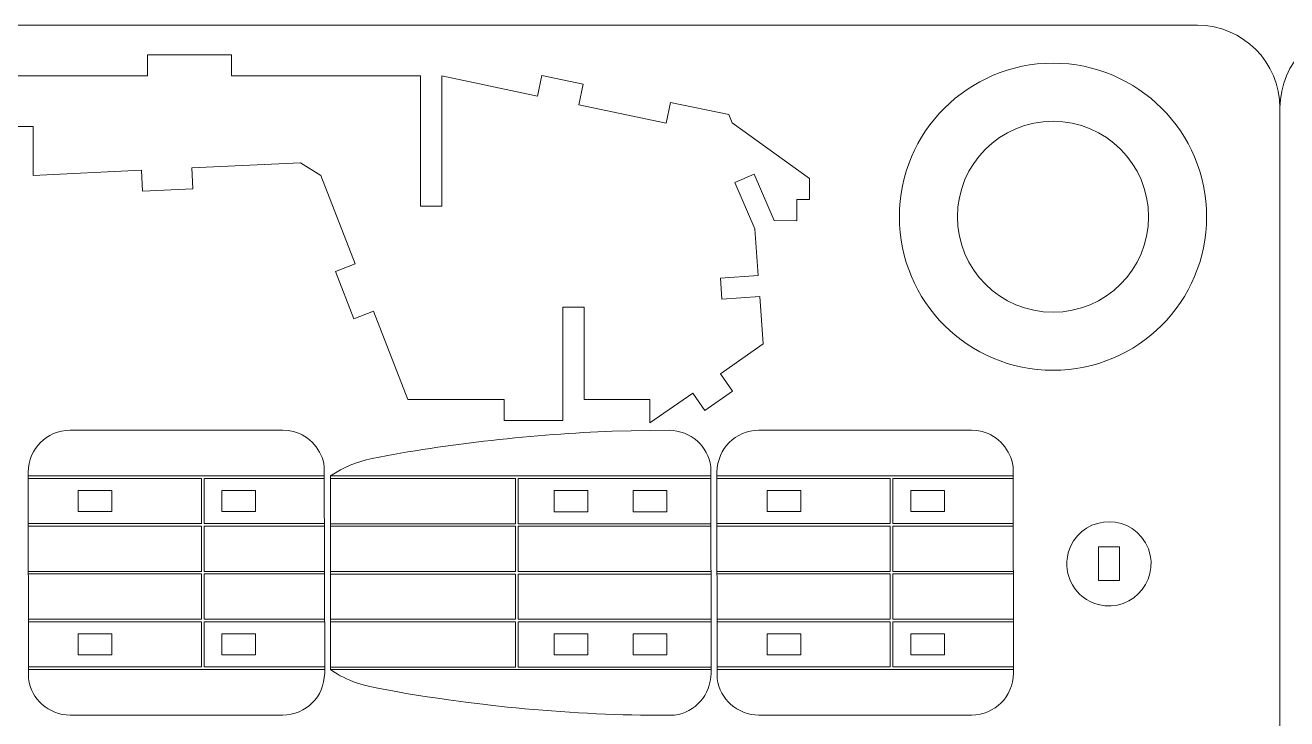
# Model space of a CAD drawing. Header units: centimetres. Extents: x -13.7 to 44.3, y -7.5 to 30.5.
# Drawn here: x 0.08 to 15.36, y 22.14 to 30.54 of the extents above; entities that cross this region are included whole.
import ezdxf

# ---------------------------------------------------------------- set-up
doc = ezdxf.new("R2010")
doc.units = ezdxf.units.CM
doc.header["$MEASUREMENT"] = 0
doc.layers.add('Camada 1', color=7, linetype='Continuous')

msp = doc.modelspace()

# ---------------------------------------------------------------- linework, layer by layer
at = {"layer": 'Camada 1', "color": 240, "lineweight": 20}
for points in [[(-13.7241, 29.54315), (-13.7241, 29.54315), (-13.7241, 12.54315), (-13.7241, 12.54315), (-13.7241, 12.54315), (-13.7241, 11.99315), (-13.2741, 11.54315), (-12.72409, 11.54315), (-12.72409, 11.54315), (-12.72409, 11.54315), (14.2759, 11.54315), (14.2759, 11.54315), (14.2759, 11.54315), (14.8259, 11.54315), (15.27591, 11.99315), (15.27591, 12.54315), (15.27591, 12.54315), (15.27591, 12.54315), (15.27591, 29.54315), (15.27591, 29.54315), (15.27591, 29.54315), (15.27591, 30.09315), (14.8259, 30.54315), (14.2759, 30.54315), (14.2759, 30.54315), (14.2759, 30.54315), (-12.72409, 30.54315), (-12.72409, 30.54315), (-12.72409, 30.54315), (-13.2741, 30.54315), (-13.7241, 30.09315), (-13.7241, 29.54315)], [(44.27592, 29.54315), (44.27592, 29.54315), (44.27592, 12.54315), (44.27592, 12.54315), (44.27592, 12.54315), (44.27592, 11.99315), (43.82592, 11.54315), (43.27591, 11.54315), (43.27591, 11.54315), (43.27591, 11.54315), (16.27592, 11.54315), (16.27592, 11.54315), (16.27592, 11.54315), (15.72592, 11.54315), (15.27591, 11.99315), (15.27591, 12.54315), (15.27591, 12.54315), (15.27591, 12.54315), (15.27591, 29.54315), (15.27591, 29.54315), (15.27591, 29.54315), (15.27591, 30.09315), (15.72592, 30.54315), (16.27592, 30.54315), (16.27592, 30.54315), (16.27592, 30.54315), (43.27591, 30.54315), (43.27591, 30.54315), (43.27591, 30.54315), (43.82592, 30.54315), (44.27592, 30.09315), (44.27592, 29.54315)]]:
    msp.add_open_spline(points, degree=3, knots=[0, 0, 0, 0, 0.11111111, 0.11111111, 0.11111111, 0.11111111, 0.22222222, 0.22222222, 0.22222222, 0.22222222, 0.33333333, 0.33333333, 0.33333333, 0.33333333, 0.44444444, 0.44444444, 0.44444444, 0.44444444, 0.55555556, 0.55555556, 0.55555556, 0.55555556, 0.66666667, 0.66666667, 0.66666667, 0.66666667, 0.77777778, 0.77777778, 0.77777778, 0.77777778, 1, 1, 1, 1], dxfattribs=at)
at = {"layer": 'Camada 1', "lineweight": 9}
for points, knots in [([(-6.57969, 26.40812), (-6.57969, 26.40812), (-6.70587, 26.87902), (-6.70587, 26.87902), (-6.70587, 26.87902), (-6.70587, 26.87902), (-6.45957, 26.94502), (-6.45957, 26.94502), (-6.45957, 26.94502), (-6.45957, 26.94502), (-5.66424, 25.94353), (-5.66424, 25.94353), (-5.66424, 25.94353), (-5.66424, 25.94353), (-5.4717, 25.8761), (-5.4717, 25.8761), (-5.4717, 25.8761), (-5.4717, 25.8761), (-5.44219, 25.96038), (-5.44219, 25.96038), (-5.44219, 25.96038), (-5.44219, 25.96038), (-5.20152, 25.87611), (-5.20152, 25.87611), (-5.20152, 25.87611), (-5.20152, 25.87611), (-5.11387, 26.1264), (-5.11387, 26.1264), (-5.11387, 26.1264), (-5.11387, 26.1264), (-5.35454, 26.21068), (-5.35454, 26.21068), (-5.35454, 26.21068), (-5.35454, 26.21068), (-5.31899, 26.31218), (-5.31899, 26.31218), (-5.31899, 26.31218), (-5.31899, 26.31218), (-6.74009, 28.20902), (-6.74009, 28.20902), (-6.74009, 28.20902), (-6.74009, 28.20902), (-6.16185, 29.31613), (-6.16185, 29.31613), (-6.16185, 29.31613), (-6.16185, 29.31613), (-0.63654, 29.31615), (-0.63654, 29.31615), (-0.63654, 29.31615), (-0.63654, 29.31615), (-0.63654, 29.62214), (-0.63654, 29.62214), (-0.63654, 29.62214), (-0.63654, 29.62214), (-0.38154, 29.62215), (-0.38154, 29.62215), (-0.38154, 29.62215), (-0.38154, 29.62215), (-0.38154, 29.31615), (-0.38154, 29.31615), (-0.38154, 29.31615), (-0.38154, 29.31615), (0.17352, 29.31615), (0.17352, 29.31615), (0.17352, 29.31615), (0.17352, 29.31615), (0.17456, 28.72411), (0.17456, 28.72411), (0.17456, 28.72411), (0.17456, 28.72411), (1.48741, 28.78578), (1.48741, 28.78578), (1.48741, 28.78578), (1.48741, 28.78578), (1.49938, 28.53107), (1.49938, 28.53107), (1.49938, 28.53107), (1.49938, 28.53107), (2.11069, 28.55978), (2.11069, 28.55978), (2.11069, 28.55978), (2.11069, 28.55978), (2.09873, 28.8145), (2.09873, 28.8145), (2.09873, 28.8145), (2.09873, 28.8145), (3.41157, 28.87618), (3.41157, 28.87618), (3.41157, 28.87618), (3.41157, 28.87618), (3.65813, 28.72174), (3.65813, 28.72174), (3.65813, 28.72174), (3.65813, 28.72174), (4.07535, 27.65035), (4.07535, 27.65035), (4.07535, 27.65035), (4.07535, 27.65035), (3.83774, 27.55781), (3.83774, 27.55781), (3.83774, 27.55781), (3.83774, 27.55781), (4.05984, 26.98746), (4.05984, 26.98746), (4.05984, 26.98746), (4.05984, 26.98746), (4.29746, 27.07999), (4.29746, 27.07999), (4.29746, 27.07999), (4.29746, 27.07999), (4.7146, 26.0088), (4.7146, 26.0088), (4.7146, 26.0088), (4.7146, 26.0088), (5.87768, 26.00882), (5.87768, 26.00882), (5.87768, 26.00882), (5.87768, 26.00882), (5.87768, 25.75382), (5.87768, 25.75382), (5.87768, 25.75382), (5.87768, 25.75382), (6.59172, 25.75383), (6.59172, 25.75383), (6.59172, 25.75383), (6.59172, 25.75383), (6.59172, 27.12642), (6.59172, 27.12642), (6.59172, 27.12642), (6.59172, 27.12642), (6.84672, 27.12642), (6.84672, 27.12642), (6.84672, 27.12642), (6.84672, 27.12642), (6.84672, 26.00883), (6.84672, 26.00883), (6.84672, 26.00883), (6.84672, 26.00883), (7.64392, 26.00884), (7.64392, 26.00884), (7.64392, 26.00884), (7.64392, 26.00884), (7.64373, 25.72419), (7.64373, 25.72419), (7.64373, 25.72419), (7.64373, 25.72419), (8.16316, 26.08588), (8.16316, 26.08588), (8.16316, 26.08588), (8.16316, 26.08588), (8.30888, 25.87662), (8.30888, 25.87662), (8.30888, 25.87662), (8.30888, 25.87662), (8.6437, 26.10976), (8.6437, 26.10976), (8.6437, 26.10976), (8.6437, 26.10976), (8.49799, 26.31902), (8.49799, 26.31902), (8.49799, 26.31902), (8.49799, 26.31902), (9.01742, 26.68071), (9.01742, 26.68071), (9.01742, 26.68071), (9.01742, 26.68071), (8.97455, 27.25723), (8.97455, 27.25723), (8.97455, 27.25723), (8.97455, 27.25723), (8.51682, 27.22318), (8.51682, 27.22318), (8.51682, 27.22318), (8.51682, 27.22318), (8.49791, 27.47748), (8.49791, 27.47748), (8.49791, 27.47748), (8.49791, 27.47748), (8.95564, 27.51153), (8.95564, 27.51153), (8.95564, 27.51153), (8.95564, 27.51153), (8.91375, 28.07496), (8.91375, 28.07496), (8.91375, 28.07496), (8.91375, 28.07496), (8.67355, 28.63782), (8.67355, 28.63782), (8.67355, 28.63782), (8.67355, 28.63782), (8.90809, 28.73791), (8.90809, 28.73791), (8.90809, 28.73791), (8.90809, 28.73791), (9.1483, 28.17503), (9.1483, 28.17503), (9.1483, 28.17503), (9.1483, 28.17503), (9.42267, 28.17501), (9.42267, 28.17501), (9.42267, 28.17501), (9.42267, 28.17501), (9.42267, 28.43), (9.42267, 28.43), (9.42267, 28.43), (9.42267, 28.43), (9.57588, 28.42991), (9.57588, 28.42991), (9.57588, 28.42991), (9.57588, 28.42991), (9.57569, 28.6849), (9.57569, 28.6849), (9.57569, 28.6849), (9.57569, 28.6849), (8.64221, 29.36086), (8.64221, 29.36086), (8.64221, 29.36086), (8.64221, 29.36086), (8.5995, 29.46074), (8.5995, 29.46074), (8.5995, 29.46074), (8.5995, 29.46074), (7.89552, 29.60686), (7.89552, 29.60686), (7.89552, 29.60686), (7.89552, 29.60686), (7.84314, 29.3573), (7.84314, 29.3573), (7.84314, 29.3573), (7.84314, 29.3573), (6.78269, 29.57988), (6.78269, 29.57988), (6.78269, 29.57988), (6.78269, 29.57988), (6.83505, 29.82942), (6.83505, 29.82942), (6.83505, 29.82942), (6.83505, 29.82942), (6.33593, 29.93418), (6.33593, 29.93418), (6.33593, 29.93418), (6.33593, 29.93418), (6.28357, 29.68464), (6.28357, 29.68464), (6.28357, 29.68464), (6.28357, 29.68464), (5.12331, 29.92815), (5.12331, 29.92815), (5.12331, 29.92815), (5.12331, 29.92815), (5.12321, 28.35195), (5.12321, 28.35195), (5.12321, 28.35195), (5.12321, 28.35195), (4.86821, 28.35195), (4.86821, 28.35195), (4.86821, 28.35195), (4.86821, 28.35195), (4.8682, 29.92815), (4.8682, 29.92815), (4.8682, 29.92815), (4.8682, 29.92815), (2.57797, 29.92815), (2.57797, 29.92815), (2.57797, 29.92815), (2.57797, 29.92815), (2.57796, 30.18315), (2.57796, 30.18315), (2.57796, 30.18315), (2.57796, 30.18315), (1.55798, 30.18315), (1.55798, 30.18315), (1.55798, 30.18315), (1.55798, 30.18315), (1.55798, 29.92815), (1.55798, 29.92815), (1.55798, 29.92815), (1.55798, 29.92815), (-1.98909, 29.92814), (-1.98909, 29.92814), (-1.98909, 29.92814), (-1.98909, 29.92814), (-1.98909, 30.18314), (-1.98909, 30.18314), (-1.98909, 30.18314), (-1.98909, 30.18314), (-3.00908, 30.18312), (-3.00908, 30.18312), (-3.00908, 30.18312), (-3.00908, 30.18312), (-3.00908, 29.92814), (-3.00908, 29.92814), (-3.00908, 29.92814), (-3.00908, 29.92814), (-6.55614, 29.92813), (-6.55614, 29.92813), (-6.55614, 29.92813), (-6.55614, 29.92813), (-6.55615, 30.18312), (-6.55615, 30.18312), (-6.55615, 30.18312), (-6.55615, 30.18312), (-7.57613, 30.18312), (-7.57613, 30.18312), (-7.57613, 30.18312), (-7.57613, 30.18312), (-7.57613, 29.92812), (-7.57613, 29.92812), (-7.57613, 29.92812), (-7.57613, 29.92812), (-9.79467, 29.9281), (-9.79467, 29.9281), (-9.79467, 29.9281), (-9.79467, 29.9281), (-9.79467, 28.2097), (-9.79467, 28.2097), (-9.79467, 28.2097), (-9.79467, 28.2097), (-10.04966, 28.2097), (-10.04966, 28.2097), (-10.04966, 28.2097), (-10.04966, 28.2097), (-10.04967, 29.9281), (-10.04967, 29.9281), (-10.04967, 29.9281), (-10.04967, 29.9281), (-11.53428, 29.9281), (-11.53428, 29.9281), (-11.53428, 29.9281), (-11.53428, 29.9281), (-11.53428, 30.18311), (-11.53428, 30.18311), (-11.53428, 30.18311), (-11.53428, 30.18311), (-12.02456, 30.1831), (-12.02456, 30.1831), (-12.02456, 30.1831), (-12.02456, 30.1831), (-12.25501, 29.901), (-12.25501, 29.901), (-12.25501, 29.901), (-12.25501, 29.901), (-12.44201, 29.83222), (-12.44201, 29.83222), (-12.44201, 29.83222), (-12.44201, 29.83222), (-12.9962, 29.83238), (-12.9962, 29.83238), (-12.9962, 29.83238), (-12.9962, 29.83238), (-13.4041, 29.73021), (-13.4041, 29.73021), (-13.4041, 29.73021), (-13.4041, 29.73021), (-13.40396, 29.62816), (-13.40396, 29.62816), (-13.40396, 29.62816), (-13.40396, 29.62816), (-13.30195, 29.62824), (-13.30195, 29.62824), (-13.30195, 29.62824), (-13.30195, 29.62824), (-13.30203, 29.37333), (-13.30203, 29.37333), (-13.30203, 29.37333), (-13.30203, 29.37333), (-13.14902, 29.37347), (-13.14902, 29.37347), (-13.14902, 29.37347), (-13.14902, 29.37347), (-13.14924, 29.11846), (-13.14924, 29.11846), (-13.14924, 29.11846), (-13.14924, 29.11846), (-12.89234, 29.11839), (-12.89234, 29.11839), (-12.89234, 29.11839), (-12.89234, 29.11839), (-12.6382, 29.4319), (-12.6382, 29.4319), (-12.6382, 29.4319), (-12.6382, 29.4319), (-12.44072, 29.27058), (-12.44072, 29.27058), (-12.44072, 29.27058), (-12.44072, 29.27058), (-12.69486, 28.95947), (-12.69486, 28.95947), (-12.69486, 28.95947), (-12.69486, 28.95947), (-12.44552, 28.90602), (-12.44552, 28.90602), (-12.44552, 28.90602), (-12.44552, 28.90602), (-12.49174, 28.69043), (-12.49174, 28.69043), (-12.49174, 28.69043), (-12.49174, 28.69043), (-12.74107, 28.74388), (-12.74107, 28.74388), (-12.74107, 28.74388), (-12.74107, 28.74388), (-12.80521, 28.44468), (-12.80521, 28.44468), (-12.80521, 28.44468), (-12.80521, 28.44468), (-12.55588, 28.39122), (-12.55588, 28.39122), (-12.55588, 28.39122), (-12.55588, 28.39122), (-12.6021, 28.17565), (-12.6021, 28.17565), (-12.6021, 28.17565), (-12.6021, 28.17565), (-12.85143, 28.2291), (-12.85143, 28.2291), (-12.85143, 28.2291), (-12.85143, 28.2291), (-12.85562, 28.11475), (-12.85562, 28.11475), (-12.85562, 28.11475), (-12.85562, 28.11475), (-12.77413, 28.11176), (-12.77413, 28.11176), (-12.77413, 28.11176), (-12.77413, 28.11176), (-12.79497, 27.54365), (-12.79497, 27.54365), (-12.79497, 27.54365), (-12.79497, 27.54365), (-12.36681, 27.52795), (-12.36681, 27.52795), (-12.36681, 27.52795), (-12.36681, 27.52795), (-12.37615, 27.27312), (-12.37615, 27.27312), (-12.37615, 27.27312), (-12.37615, 27.27312), (-12.80431, 27.28882), (-12.80431, 27.28882), (-12.80431, 27.28882), (-12.80431, 27.28882), (-12.82618, 26.69232), (-12.82618, 26.69232), (-12.82618, 26.69232), (-12.82618, 26.69232), (-12.90777, 26.69232), (-12.90777, 26.69232), (-12.90777, 26.69232), (-12.90777, 26.69232), (-12.91263, 26.55981), (-12.91263, 26.55981), (-12.91263, 26.55981), (-12.91263, 26.55981), (-11.9565, 26.5031), (-11.9565, 26.5031), (-11.9565, 26.5031), (-11.9565, 26.5031), (-11.9716, 26.24855), (-11.9716, 26.24855), (-11.9716, 26.24855), (-11.9716, 26.24855), (-11.56432, 26.22439), (-11.56432, 26.22439), (-11.56432, 26.22439), (-11.56432, 26.22439), (-11.54922, 26.47894), (-11.54922, 26.47894), (-11.54922, 26.47894), (-11.54922, 26.47894), (-8.82493, 26.31736), (-8.82493, 26.31736), (-8.82493, 26.31736), (-8.82493, 26.31736), (-8.84003, 26.06281), (-8.84003, 26.06281), (-8.84003, 26.06281), (-8.84003, 26.06281), (-8.43275, 26.03865), (-8.43275, 26.03865), (-8.43275, 26.03865), (-8.43275, 26.03865), (-8.41765, 26.2932), (-8.41765, 26.2932), (-8.41765, 26.2932), (-8.41765, 26.2932), (-7.76104, 26.25425), (-7.76104, 26.25425), (-7.76104, 26.25425), (-7.76104, 26.25425), (-7.60338, 26.18689), (-7.60338, 26.18689), (-7.60338, 26.18689), (-7.60338, 26.18689), (-7.30153, 25.91239), (-7.30153, 25.91239), (-7.30153, 25.91239), (-7.30153, 25.91239), (-7.20082, 26.14666), (-7.20082, 26.14666), (-7.20082, 26.14666), (-7.20082, 26.14666), (-6.97455, 26.04938), (-6.97455, 26.04938), (-6.97455, 26.04938), (-6.97455, 26.04938), (-6.87451, 26.0693), (-6.87451, 26.0693), (-6.87451, 26.0693), (-6.87451, 26.0693), (-6.9243, 26.31938), (-6.9243, 26.31938), (-6.9243, 26.31938), (-6.9243, 26.31938), (-6.63154, 26.37766), (-6.63154, 26.37766), (-6.63154, 26.37766), (-6.63154, 26.37766), (-6.5801, 26.37766), (-6.5801, 26.37766), (-6.5801, 26.37766), (-6.5801, 26.37766), (-6.57969, 26.40812), (-6.57969, 26.40812)], [0, 0, 0, 0, 0.00757576, 0.00757576, 0.00757576, 0.00757576, 0.01515152, 0.01515152, 0.01515152, 0.01515152, 0.02272727, 0.02272727, 0.02272727, 0.02272727, 0.03030303, 0.03030303, 0.03030303, 0.03030303, 0.03787879, 0.03787879, 0.03787879, 0.03787879, 0.04545455, 0.04545455, 0.04545455, 0.04545455, 0.0530303, 0.0530303, 0.0530303, 0.0530303, 0.06060606, 0.06060606, 0.06060606, 0.06060606, 0.06818182, 0.06818182, 0.06818182, 0.06818182, 0.07575758, 0.07575758, 0.07575758, 0.07575758, 0.08333333, 0.08333333, 0.08333333, 0.08333333, 0.09090909, 0.09090909, 0.09090909, 0.09090909, 0.09848485, 0.09848485, 0.09848485, 0.09848485, 0.10606061, 0.10606061, 0.10606061, 0.10606061, 0.11363636, 0.11363636, 0.11363636, 0.11363636, 0.12121212, 0.12121212, 0.12121212, 0.12121212, 0.12878788, 0.12878788, 0.12878788, 0.12878788, 0.13636364, 0.13636364, 0.13636364, 0.13636364, 0.14393939, 0.14393939, 0.14393939, 0.14393939, 0.15151515, 0.15151515, 0.15151515, 0.15151515, 0.15909091, 0.15909091, 0.15909091, 0.15909091, 0.16666667, 0.16666667, 0.16666667, 0.16666667, 0.17424242, 0.17424242, 0.17424242, 0.17424242, 0.18181818, 0.18181818, 0.18181818, 0.18181818, 0.18939394, 0.18939394, 0.18939394, 0.18939394, 0.1969697, 0.1969697, 0.1969697, 0.1969697, 0.20454545, 0.20454545, 0.20454545, 0.20454545, 0.21212121, 0.21212121, 0.21212121, 0.21212121, 0.21969697, 0.21969697, 0.21969697, 0.21969697, 0.22727273, 0.22727273, 0.22727273, 0.22727273, 0.23484848, 0.23484848, 0.23484848, 0.23484848, 0.24242424, 0.24242424, 0.24242424, 0.24242424, 0.25, 0.25, 0.25, 0.25, 0.25757576, 0.25757576, 0.25757576, 0.25757576, 0.26515152, 0.26515152, 0.26515152, 0.26515152, 0.27272727, 0.27272727, 0.27272727, 0.27272727, 0.28030303, 0.28030303, 0.28030303, 0.28030303, 0.28787879, 0.28787879, 0.28787879, 0.28787879, 0.29545455, 0.29545455, 0.29545455, 0.29545455, 0.3030303, 0.3030303, 0.3030303, 0.3030303, 0.31060606, 0.31060606, 0.31060606, 0.31060606, 0.31818182, 0.31818182, 0.31818182, 0.31818182, 0.32575758, 0.32575758, 0.32575758, 0.32575758, 0.33333333, 0.33333333, 0.33333333, 0.33333333, 0.34090909, 0.34090909, 0.34090909, 0.34090909, 0.34848485, 0.34848485, 0.34848485, 0.34848485, 0.35606061, 0.35606061, 0.35606061, 0.35606061, 0.36363636, 0.36363636, 0.36363636, 0.36363636, 0.37121212, 0.37121212, 0.37121212, 0.37121212, 0.37878788, 0.37878788, 0.37878788, 0.37878788, 0.38636364, 0.38636364, 0.38636364, 0.38636364, 0.39393939, 0.39393939, 0.39393939, 0.39393939, 0.40151515, 0.40151515, 0.40151515, 0.40151515, 0.40909091, 0.40909091, 0.40909091, 0.40909091, 0.41666667, 0.41666667, 0.41666667, 0.41666667, 0.42424242, 0.42424242, 0.42424242, 0.42424242, 0.43181818, 0.43181818, 0.43181818, 0.43181818, 0.43939394, 0.43939394, 0.43939394, 0.43939394, 0.4469697, 0.4469697, 0.4469697, 0.4469697, 0.45454545, 0.45454545, 0.45454545, 0.45454545, 0.46212121, 0.46212121, 0.46212121, 0.46212121, 0.46969697, 0.46969697, 0.46969697, 0.46969697, 0.47727273, 0.47727273, 0.47727273, 0.47727273, 0.48484848, 0.48484848, 0.48484848, 0.48484848, 0.49242424, 0.49242424, 0.49242424, 0.49242424, 0.5, 0.5, 0.5, 0.5, 0.50757576, 0.50757576, 0.50757576, 0.50757576, 0.51515152, 0.51515152, 0.51515152, 0.51515152, 0.52272727, 0.52272727, 0.52272727, 0.52272727, 0.53030303, 0.53030303, 0.53030303, 0.53030303, 0.53787879, 0.53787879, 0.53787879, 0.53787879, 0.54545455, 0.54545455, 0.54545455, 0.54545455, 0.5530303, 0.5530303, 0.5530303, 0.5530303, 0.56060606, 0.56060606, 0.56060606, 0.56060606, 0.56818182, 0.56818182, 0.56818182, 0.56818182, 0.57575758, 0.57575758, 0.57575758, 0.57575758, 0.58333333, 0.58333333, 0.58333333, 0.58333333, 0.59090909, 0.59090909, 0.59090909, 0.59090909, 0.59848485, 0.59848485, 0.59848485, 0.59848485, 0.60606061, 0.60606061, 0.60606061, 0.60606061, 0.61363636, 0.61363636, 0.61363636, 0.61363636, 0.62121212, 0.62121212, 0.62121212, 0.62121212, 0.62878788, 0.62878788, 0.62878788, 0.62878788, 0.63636364, 0.63636364, 0.63636364, 0.63636364, 0.64393939, 0.64393939, 0.64393939, 0.64393939, 0.65151515, 0.65151515, 0.65151515, 0.65151515, 0.65909091, 0.65909091, 0.65909091, 0.65909091, 0.66666667, 0.66666667, 0.66666667, 0.66666667, 0.67424242, 0.67424242, 0.67424242, 0.67424242, 0.68181818, 0.68181818, 0.68181818, 0.68181818, 0.68939394, 0.68939394, 0.68939394, 0.68939394, 0.6969697, 0.6969697, 0.6969697, 0.6969697, 0.70454545, 0.70454545, 0.70454545, 0.70454545, 0.71212121, 0.71212121, 0.71212121, 0.71212121, 0.71969697, 0.71969697, 0.71969697, 0.71969697, 0.72727273, 0.72727273, 0.72727273, 0.72727273, 0.73484848, 0.73484848, 0.73484848, 0.73484848, 0.74242424, 0.74242424, 0.74242424, 0.74242424, 0.75, 0.75, 0.75, 0.75, 0.75757576, 0.75757576, 0.75757576, 0.75757576, 0.76515152, 0.76515152, 0.76515152, 0.76515152, 0.77272727, 0.77272727, 0.77272727, 0.77272727, 0.78030303, 0.78030303, 0.78030303, 0.78030303, 0.78787879, 0.78787879, 0.78787879, 0.78787879, 0.79545455, 0.79545455, 0.79545455, 0.79545455, 0.8030303, 0.8030303, 0.8030303, 0.8030303, 0.81060606, 0.81060606, 0.81060606, 0.81060606, 0.81818182, 0.81818182, 0.81818182, 0.81818182, 0.82575758, 0.82575758, 0.82575758, 0.82575758, 0.83333333, 0.83333333, 0.83333333, 0.83333333, 0.84090909, 0.84090909, 0.84090909, 0.84090909, 0.84848485, 0.84848485, 0.84848485, 0.84848485, 0.85606061, 0.85606061, 0.85606061, 0.85606061, 0.86363636, 0.86363636, 0.86363636, 0.86363636, 0.87121212, 0.87121212, 0.87121212, 0.87121212, 0.87878788, 0.87878788, 0.87878788, 0.87878788, 0.88636364, 0.88636364, 0.88636364, 0.88636364, 0.89393939, 0.89393939, 0.89393939, 0.89393939, 0.90151515, 0.90151515, 0.90151515, 0.90151515, 0.90909091, 0.90909091, 0.90909091, 0.90909091, 0.91666667, 0.91666667, 0.91666667, 0.91666667, 0.92424242, 0.92424242, 0.92424242, 0.92424242, 0.93181818, 0.93181818, 0.93181818, 0.93181818, 0.93939394, 0.93939394, 0.93939394, 0.93939394, 0.9469697, 0.9469697, 0.9469697, 0.9469697, 0.95454545, 0.95454545, 0.95454545, 0.95454545, 0.96212121, 0.96212121, 0.96212121, 0.96212121, 0.96969697, 0.96969697, 0.96969697, 0.96969697, 0.97727273, 0.97727273, 0.97727273, 0.97727273, 0.98484848, 0.98484848, 0.98484848, 0.98484848, 1, 1, 1, 1]), ([(12.52694, 30.08297), (13.55449, 30.08297), (14.38749, 29.24997), (14.38749, 28.22242), (14.38749, 28.22242), (14.38749, 27.19487), (13.55449, 26.36187), (12.52694, 26.36187), (12.52694, 26.36187), (11.49939, 26.36187), (10.66639, 27.19487), (10.66639, 28.22242), (10.66639, 28.22242), (10.66639, 29.24997), (11.49939, 30.08297), (12.52694, 30.08297)], [0, 0, 0, 0, 0.2, 0.2, 0.2, 0.2, 0.4, 0.4, 0.4, 0.4, 0.6, 0.6, 0.6, 0.6, 1, 1, 1, 1]), ([(12.52694, 29.37967), (13.16607, 29.37967), (13.68419, 28.86155), (13.68419, 28.22242), (13.68419, 28.22242), (13.68419, 27.58329), (13.16607, 27.06517), (12.52694, 27.06517), (12.52694, 27.06517), (11.88781, 27.06517), (11.36969, 27.58329), (11.36969, 28.22242), (11.36969, 28.22242), (11.36969, 28.86155), (11.88781, 29.37967), (12.52694, 29.37967)], [0, 0, 0, 0, 0.2, 0.2, 0.2, 0.2, 0.4, 0.4, 0.4, 0.4, 0.6, 0.6, 0.6, 0.6, 1, 1, 1, 1]), ([(3.26222, 25.63321), (3.26222, 25.63321), (3.19565, 25.63757), (3.19565, 25.63757), (3.19565, 25.63757), (3.19565, 25.63757), (0.62366, 25.63754), (0.62366, 25.63754), (0.62366, 25.63754), (0.33261, 25.62799), (0.12318, 25.41857), (0.11367, 25.12754), (0.11367, 25.12754), (0.11367, 25.12754), (0.11808, 22.6257), (0.11808, 22.6257), (0.11808, 22.6257), (0.15141, 22.37267), (0.35954, 22.19091), (0.62371, 22.18229), (0.62371, 22.18229), (0.62371, 22.18229), (3.19571, 22.18232), (3.19571, 22.18232), (3.19571, 22.18232), (3.48674, 22.19184), (3.69615, 22.40126), (3.70569, 22.69232), (3.70569, 22.69232), (3.70569, 22.69232), (3.70129, 25.19415), (3.70129, 25.19415), (3.70129, 25.19415), (3.67469, 25.39618), (3.52449, 25.56747), (3.32765, 25.6202), (3.32765, 25.6202), (3.32765, 25.6202), (3.26222, 25.63321), (3.26222, 25.63321)], [0, 0, 0, 0, 0.09090909, 0.09090909, 0.09090909, 0.09090909, 0.18181818, 0.18181818, 0.18181818, 0.18181818, 0.27272727, 0.27272727, 0.27272727, 0.27272727, 0.36363636, 0.36363636, 0.36363636, 0.36363636, 0.45454545, 0.45454545, 0.45454545, 0.45454545, 0.54545455, 0.54545455, 0.54545455, 0.54545455, 0.63636364, 0.63636364, 0.63636364, 0.63636364, 0.72727273, 0.72727273, 0.72727273, 0.72727273, 0.81818182, 0.81818182, 0.81818182, 0.81818182, 1, 1, 1, 1]), ([(4.102, 22.57128), (4.42521, 22.46761), (5.46429, 22.33089), (5.81372, 22.29281), (5.81372, 22.29281), (6.37166, 22.23201), (6.9712, 22.194), (7.53235, 22.18386), (7.53235, 22.18386), (7.53235, 22.18386), (7.94342, 22.18511), (7.94342, 22.18511), (7.94342, 22.18511), (8.19644, 22.21842), (8.3782, 22.42657), (8.38683, 22.69075), (8.38683, 22.69075), (8.38683, 22.69075), (8.38245, 25.19258), (8.38245, 25.19258), (8.38245, 25.19258), (8.34919, 25.44515), (8.13983, 25.62859), (7.87681, 25.636), (7.87681, 25.636), (7.87681, 25.636), (7.1879, 25.62353), (7.1879, 25.62353), (7.1879, 25.62353), (6.269, 25.59026), (5.17989, 25.47352), (4.27927, 25.29231), (4.27927, 25.29231), (4.08607, 25.25344), (3.93855, 25.1898), (3.77485, 25.08131), (3.77485, 25.08131), (3.77485, 25.08131), (3.77487, 22.73534), (3.77487, 22.73534), (3.77487, 22.73534), (3.89212, 22.65769), (3.96962, 22.61878), (4.102, 22.57128)], [0, 0, 0, 0, 0.08333333, 0.08333333, 0.08333333, 0.08333333, 0.16666667, 0.16666667, 0.16666667, 0.16666667, 0.25, 0.25, 0.25, 0.25, 0.33333333, 0.33333333, 0.33333333, 0.33333333, 0.41666667, 0.41666667, 0.41666667, 0.41666667, 0.5, 0.5, 0.5, 0.5, 0.58333333, 0.58333333, 0.58333333, 0.58333333, 0.66666667, 0.66666667, 0.66666667, 0.66666667, 0.75, 0.75, 0.75, 0.75, 0.83333333, 0.83333333, 0.83333333, 0.83333333, 1, 1, 1, 1]), ([(11.60455, 25.63321), (11.60455, 25.63321), (11.53798, 25.63757), (11.53798, 25.63757), (11.53798, 25.63757), (11.53798, 25.63757), (8.96599, 25.63754), (8.96599, 25.63754), (8.96599, 25.63754), (8.67493, 25.62799), (8.46551, 25.41857), (8.45599, 25.12754), (8.45599, 25.12754), (8.45599, 25.12754), (8.46041, 22.6257), (8.46041, 22.6257), (8.46041, 22.6257), (8.49374, 22.37267), (8.70187, 22.19091), (8.96604, 22.18229), (8.96604, 22.18229), (8.96604, 22.18229), (11.53804, 22.18232), (11.53804, 22.18232), (11.53804, 22.18232), (11.82907, 22.19184), (12.03848, 22.40126), (12.04802, 22.69232), (12.04802, 22.69232), (12.04802, 22.69232), (12.04362, 25.19415), (12.04362, 25.19415), (12.04362, 25.19415), (12.01702, 25.39618), (11.86682, 25.56747), (11.66998, 25.6202), (11.66998, 25.6202), (11.66998, 25.6202), (11.60455, 25.63321), (11.60455, 25.63321)], [0, 0, 0, 0, 0.09090909, 0.09090909, 0.09090909, 0.09090909, 0.18181818, 0.18181818, 0.18181818, 0.18181818, 0.27272727, 0.27272727, 0.27272727, 0.27272727, 0.36363636, 0.36363636, 0.36363636, 0.36363636, 0.45454545, 0.45454545, 0.45454545, 0.45454545, 0.54545455, 0.54545455, 0.54545455, 0.54545455, 0.63636364, 0.63636364, 0.63636364, 0.63636364, 0.72727273, 0.72727273, 0.72727273, 0.72727273, 0.81818182, 0.81818182, 0.81818182, 0.81818182, 1, 1, 1, 1]), ([(1.12869, 24.90566), (1.12869, 24.90566), (0.7207, 24.90565), (0.7207, 24.90565), (0.7207, 24.90565), (0.7207, 24.90565), (0.7207, 24.65065), (0.7207, 24.65065), (0.7207, 24.65065), (0.7207, 24.65065), (1.12869, 24.65066), (1.12869, 24.65066), (1.12869, 24.65066), (1.12869, 24.65066), (1.12869, 24.90566), (1.12869, 24.90566)], [0, 0, 0, 0, 0.2, 0.2, 0.2, 0.2, 0.4, 0.4, 0.4, 0.4, 0.6, 0.6, 0.6, 0.6, 1, 1, 1, 1]), ([(2.46069, 24.9057), (2.46069, 24.9057), (2.46069, 24.6507), (2.46069, 24.6507), (2.46069, 24.6507), (2.46069, 24.6507), (2.86868, 24.65071), (2.86868, 24.65071), (2.86868, 24.65071), (2.86868, 24.65071), (2.86868, 24.90571), (2.86868, 24.90571), (2.86868, 24.90571), (2.86868, 24.90571), (2.46069, 24.9057), (2.46069, 24.9057)], [0, 0, 0, 0, 0.2, 0.2, 0.2, 0.2, 0.4, 0.4, 0.4, 0.4, 0.6, 0.6, 0.6, 0.6, 1, 1, 1, 1]), ([(9.47101, 24.90566), (9.47101, 24.90566), (9.06302, 24.90565), (9.06302, 24.90565), (9.06302, 24.90565), (9.06302, 24.90565), (9.06302, 24.65065), (9.06302, 24.65065), (9.06302, 24.65065), (9.06302, 24.65065), (9.47101, 24.65066), (9.47101, 24.65066), (9.47101, 24.65066), (9.47101, 24.65066), (9.47101, 24.90566), (9.47101, 24.90566)], [0, 0, 0, 0, 0.2, 0.2, 0.2, 0.2, 0.4, 0.4, 0.4, 0.4, 0.6, 0.6, 0.6, 0.6, 1, 1, 1, 1]), ([(10.80302, 24.9057), (10.80302, 24.9057), (10.80302, 24.6507), (10.80302, 24.6507), (10.80302, 24.6507), (10.80302, 24.6507), (11.21101, 24.65071), (11.21101, 24.65071), (11.21101, 24.65071), (11.21101, 24.65071), (11.21101, 24.90571), (11.21101, 24.90571), (11.21101, 24.90571), (11.21101, 24.90571), (10.80302, 24.9057), (10.80302, 24.9057)], [0, 0, 0, 0, 0.2, 0.2, 0.2, 0.2, 0.4, 0.4, 0.4, 0.4, 0.6, 0.6, 0.6, 0.6, 1, 1, 1, 1]), ([(6.89198, 24.90404), (6.89198, 24.90404), (6.89198, 24.64905), (6.89198, 24.64905), (6.89198, 24.64905), (6.89198, 24.64905), (6.48397, 24.64905), (6.48397, 24.64905), (6.48397, 24.64905), (6.48397, 24.64905), (6.48397, 24.90404), (6.48397, 24.90404), (6.48397, 24.90404), (6.48397, 24.90404), (6.89198, 24.90404), (6.89198, 24.90404)], [0, 0, 0, 0, 0.2, 0.2, 0.2, 0.2, 0.4, 0.4, 0.4, 0.4, 0.6, 0.6, 0.6, 0.6, 1, 1, 1, 1]), ([(7.85075, 24.90407), (7.85075, 24.90407), (7.85075, 24.64908), (7.85075, 24.64908), (7.85075, 24.64908), (7.85075, 24.64908), (7.44276, 24.64908), (7.44276, 24.64908), (7.44276, 24.64908), (7.44276, 24.64908), (7.44276, 24.90407), (7.44276, 24.90407), (7.44276, 24.90407), (7.44276, 24.90407), (7.85075, 24.90407), (7.85075, 24.90407)], [0, 0, 0, 0, 0.2, 0.2, 0.2, 0.2, 0.4, 0.4, 0.4, 0.4, 0.6, 0.6, 0.6, 0.6, 1, 1, 1, 1]), ([(12.71151, 24.14946), (12.82864, 24.58677), (13.41945, 24.66454), (13.64579, 24.27246), (13.64579, 24.27246), (13.87215, 23.88034), (13.50947, 23.4077), (13.07212, 23.52484), (13.07212, 23.52484), (12.80024, 23.59766), (12.6387, 23.87761), (12.71151, 24.14946)], [0, 0, 0, 0, 0.25, 0.25, 0.25, 0.25, 0.5, 0.5, 0.5, 0.5, 1, 1, 1, 1]), ([(13.33162, 23.81346), (13.33162, 23.81346), (13.33162, 24.22146), (13.33162, 24.22146), (13.33162, 24.22146), (13.33162, 24.22146), (13.07662, 24.22146), (13.07662, 24.22146), (13.07662, 24.22146), (13.07662, 24.22146), (13.07662, 23.81346), (13.07662, 23.81346), (13.07662, 23.81346), (13.07662, 23.81346), (13.33162, 23.81346), (13.33162, 23.81346)], [0, 0, 0, 0, 0.2, 0.2, 0.2, 0.2, 0.4, 0.4, 0.4, 0.4, 0.6, 0.6, 0.6, 0.6, 1, 1, 1, 1]), ([(0.72073, 23.16909), (0.72073, 23.16909), (0.72073, 22.91409), (0.72073, 22.91409), (0.72073, 22.91409), (0.72073, 22.91409), (1.12871, 22.9141), (1.12871, 22.9141), (1.12871, 22.9141), (1.12871, 22.9141), (1.12871, 23.1691), (1.12871, 23.1691), (1.12871, 23.1691), (1.12871, 23.1691), (0.72073, 23.16909), (0.72073, 23.16909)], [0, 0, 0, 0, 0.2, 0.2, 0.2, 0.2, 0.4, 0.4, 0.4, 0.4, 0.6, 0.6, 0.6, 0.6, 1, 1, 1, 1]), ([(2.8687, 22.91415), (2.8687, 22.91415), (2.8687, 23.16915), (2.8687, 23.16915), (2.8687, 23.16915), (2.8687, 23.16915), (2.46071, 23.16914), (2.46071, 23.16914), (2.46071, 23.16914), (2.46071, 23.16914), (2.46071, 22.91414), (2.46071, 22.91414), (2.46071, 22.91414), (2.46071, 22.91414), (2.8687, 22.91415), (2.8687, 22.91415)], [0, 0, 0, 0, 0.2, 0.2, 0.2, 0.2, 0.4, 0.4, 0.4, 0.4, 0.6, 0.6, 0.6, 0.6, 1, 1, 1, 1]), ([(6.48399, 23.16749), (6.48399, 23.16749), (6.892, 23.16749), (6.892, 23.16749), (6.892, 23.16749), (6.892, 23.16749), (6.892, 22.9125), (6.892, 22.9125), (6.892, 22.9125), (6.892, 22.9125), (6.48399, 22.9125), (6.48399, 22.9125), (6.48399, 22.9125), (6.48399, 22.9125), (6.48399, 23.16749), (6.48399, 23.16749)], [0, 0, 0, 0, 0.2, 0.2, 0.2, 0.2, 0.4, 0.4, 0.4, 0.4, 0.6, 0.6, 0.6, 0.6, 1, 1, 1, 1]), ([(7.44278, 23.16752), (7.44278, 23.16752), (7.85078, 23.16752), (7.85078, 23.16752), (7.85078, 23.16752), (7.85078, 23.16752), (7.85078, 22.91253), (7.85078, 22.91253), (7.85078, 22.91253), (7.85078, 22.91253), (7.44278, 22.91253), (7.44278, 22.91253), (7.44278, 22.91253), (7.44278, 22.91253), (7.44278, 23.16752), (7.44278, 23.16752)], [0, 0, 0, 0, 0.2, 0.2, 0.2, 0.2, 0.4, 0.4, 0.4, 0.4, 0.6, 0.6, 0.6, 0.6, 1, 1, 1, 1]), ([(9.06305, 23.16909), (9.06305, 23.16909), (9.06305, 22.91409), (9.06305, 22.91409), (9.06305, 22.91409), (9.06305, 22.91409), (9.47104, 22.9141), (9.47104, 22.9141), (9.47104, 22.9141), (9.47104, 22.9141), (9.47104, 23.1691), (9.47104, 23.1691), (9.47104, 23.1691), (9.47104, 23.1691), (9.06305, 23.16909), (9.06305, 23.16909)], [0, 0, 0, 0, 0.2, 0.2, 0.2, 0.2, 0.4, 0.4, 0.4, 0.4, 0.6, 0.6, 0.6, 0.6, 1, 1, 1, 1]), ([(11.21103, 22.91415), (11.21103, 22.91415), (11.21103, 23.16915), (11.21103, 23.16915), (11.21103, 23.16915), (11.21103, 23.16915), (10.80304, 23.16914), (10.80304, 23.16914), (10.80304, 23.16914), (10.80304, 23.16914), (10.80304, 22.91414), (10.80304, 22.91414), (10.80304, 22.91414), (10.80304, 22.91414), (11.21103, 22.91415), (11.21103, 22.91415)], [0, 0, 0, 0, 0.2, 0.2, 0.2, 0.2, 0.4, 0.4, 0.4, 0.4, 0.6, 0.6, 0.6, 0.6, 1, 1, 1, 1])]:
    msp.add_open_spline(points, degree=3, knots=knots, dxfattribs=at)
at = {"layer": 'Camada 1', "color": 140, "lineweight": 9}
for points in [[(3.70565, 25.08293), (3.70565, 25.08293), (0.11368, 25.08288), (0.11368, 25.08288)], [(8.38681, 25.08136), (8.38681, 25.08136), (3.77485, 25.08131), (3.77485, 25.08131)], [(12.04798, 25.08293), (12.04798, 25.08293), (8.45601, 25.08288), (8.45601, 25.08288)], [(3.70569, 22.73697), (3.70569, 22.73697), (0.11371, 22.73692), (0.11371, 22.73692)], [(8.38683, 22.7354), (8.38683, 22.7354), (3.77487, 22.73534), (3.77487, 22.73534)], [(12.04802, 22.73697), (12.04802, 22.73697), (8.45604, 22.73692), (8.45604, 22.73692)]]:
    msp.add_open_spline(points, degree=3, dxfattribs=at)
for points in [[(0.11368, 25.05228), (0.11368, 25.05228), (2.21367, 25.05231), (2.21367, 25.05231), (2.21367, 25.05231), (2.21367, 25.05231), (2.21368, 24.50407), (2.21368, 24.50407), (2.21368, 24.50407), (2.21368, 24.50407), (0.11368, 24.50404), (0.11368, 24.50404)], [(3.70567, 24.50409), (3.70567, 24.50409), (2.24428, 24.50407), (2.24428, 24.50407), (2.24428, 24.50407), (2.24428, 24.50407), (2.24427, 25.05231), (2.24427, 25.05231), (2.24427, 25.05231), (2.24427, 25.05231), (3.70565, 25.05233), (3.70565, 25.05233)], [(3.77485, 24.50247), (3.77485, 24.50247), (6.01765, 24.50249), (6.01765, 24.50249), (6.01765, 24.50249), (6.01765, 24.50249), (6.01764, 25.05073), (6.01764, 25.05073), (6.01764, 25.05073), (6.01764, 25.05073), (3.77485, 25.05071), (3.77485, 25.05071)], [(8.38682, 24.50252), (8.38682, 24.50252), (6.04824, 24.50249), (6.04824, 24.50249), (6.04824, 24.50249), (6.04824, 24.50249), (6.04824, 25.05073), (6.04824, 25.05073), (6.04824, 25.05073), (6.04824, 25.05073), (8.38681, 25.05076), (8.38681, 25.05076)], [(8.45601, 25.05228), (8.45601, 25.05228), (10.556, 25.05231), (10.556, 25.05231), (10.556, 25.05231), (10.556, 25.05231), (10.55601, 24.50407), (10.55601, 24.50407), (10.55601, 24.50407), (10.55601, 24.50407), (8.45601, 24.50404), (8.45601, 24.50404)], [(12.048, 24.50409), (12.048, 24.50409), (10.58661, 24.50407), (10.58661, 24.50407), (10.58661, 24.50407), (10.58661, 24.50407), (10.5866, 25.05231), (10.5866, 25.05231), (10.5866, 25.05231), (10.5866, 25.05231), (12.04798, 25.05233), (12.04798, 25.05233)], [(0.11368, 24.47344), (0.11368, 24.47344), (2.21368, 24.47347), (2.21368, 24.47347), (2.21368, 24.47347), (2.21368, 24.47347), (2.21369, 23.92523), (2.21369, 23.92523), (2.21369, 23.92523), (2.21369, 23.92523), (0.11369, 23.9252), (0.11369, 23.9252)], [(3.70567, 24.47349), (3.70567, 24.47349), (2.24428, 24.47347), (2.24428, 24.47347), (2.24428, 24.47347), (2.24428, 24.47347), (2.24429, 23.92523), (2.24429, 23.92523), (2.24429, 23.92523), (2.24429, 23.92523), (3.70567, 23.92525), (3.70567, 23.92525)], [(3.77486, 23.92363), (3.77486, 23.92363), (6.01765, 23.92365), (6.01765, 23.92365), (6.01765, 23.92365), (6.01765, 23.92365), (6.01765, 24.47189), (6.01765, 24.47189), (6.01765, 24.47189), (6.01765, 24.47189), (3.77485, 24.47187), (3.77485, 24.47187)], [(8.38682, 23.92368), (8.38682, 23.92368), (6.04825, 23.92365), (6.04825, 23.92365), (6.04825, 23.92365), (6.04825, 23.92365), (6.04825, 24.47189), (6.04825, 24.47189), (6.04825, 24.47189), (6.04825, 24.47189), (8.38682, 24.47192), (8.38682, 24.47192)], [(8.45601, 24.47344), (8.45601, 24.47344), (10.55601, 24.47347), (10.55601, 24.47347), (10.55601, 24.47347), (10.55601, 24.47347), (10.55602, 23.92523), (10.55602, 23.92523), (10.55602, 23.92523), (10.55602, 23.92523), (8.45602, 23.9252), (8.45602, 23.9252)], [(12.048, 24.47349), (12.048, 24.47349), (10.58661, 24.47347), (10.58661, 24.47347), (10.58661, 24.47347), (10.58661, 24.47347), (10.58662, 23.92523), (10.58662, 23.92523), (10.58662, 23.92523), (10.58662, 23.92523), (12.048, 23.92525), (12.048, 23.92525)], [(0.11369, 23.8946), (0.11369, 23.8946), (2.21369, 23.89463), (2.21369, 23.89463), (2.21369, 23.89463), (2.21369, 23.89463), (2.2137, 23.34639), (2.2137, 23.34639), (2.2137, 23.34639), (2.2137, 23.34639), (0.1137, 23.34636), (0.1137, 23.34636)], [(3.70568, 23.34641), (3.70568, 23.34641), (2.24429, 23.34639), (2.24429, 23.34639), (2.24429, 23.34639), (2.24429, 23.34639), (2.24429, 23.89463), (2.24429, 23.89463), (2.24429, 23.89463), (2.24429, 23.89463), (3.70567, 23.89465), (3.70567, 23.89465)], [(3.77486, 23.34479), (3.77486, 23.34479), (6.01766, 23.34481), (6.01766, 23.34481), (6.01766, 23.34481), (6.01766, 23.34481), (6.01765, 23.89305), (6.01765, 23.89305), (6.01765, 23.89305), (6.01765, 23.89305), (3.77486, 23.89303), (3.77486, 23.89303)], [(8.38682, 23.89308), (8.38682, 23.89308), (6.04825, 23.89305), (6.04825, 23.89305), (6.04825, 23.89305), (6.04825, 23.89305), (6.04826, 23.34481), (6.04826, 23.34481), (6.04826, 23.34481), (6.04826, 23.34481), (8.38683, 23.34484), (8.38683, 23.34484)], [(8.45602, 23.8946), (8.45602, 23.8946), (10.55602, 23.89463), (10.55602, 23.89463), (10.55602, 23.89463), (10.55602, 23.89463), (10.55603, 23.34639), (10.55603, 23.34639), (10.55603, 23.34639), (10.55603, 23.34639), (8.45603, 23.34636), (8.45603, 23.34636)], [(12.04801, 23.34641), (12.04801, 23.34641), (10.58662, 23.34639), (10.58662, 23.34639), (10.58662, 23.34639), (10.58662, 23.34639), (10.58662, 23.89463), (10.58662, 23.89463), (10.58662, 23.89463), (10.58662, 23.89463), (12.048, 23.89465), (12.048, 23.89465)], [(0.11371, 22.76752), (0.11371, 22.76752), (2.2137, 22.76755), (2.2137, 22.76755), (2.2137, 22.76755), (2.2137, 22.76755), (2.2137, 23.31579), (2.2137, 23.31579), (2.2137, 23.31579), (2.2137, 23.31579), (0.1137, 23.31576), (0.1137, 23.31576)], [(3.70568, 23.31581), (3.70568, 23.31581), (2.2443, 23.31579), (2.2443, 23.31579), (2.2443, 23.31579), (2.2443, 23.31579), (2.2443, 22.76755), (2.2443, 22.76755), (2.2443, 22.76755), (2.2443, 22.76755), (3.70569, 22.76757), (3.70569, 22.76757)], [(3.77487, 22.76594), (3.77487, 22.76594), (6.01766, 22.76597), (6.01766, 22.76597), (6.01766, 22.76597), (6.01766, 22.76597), (6.01766, 23.31421), (6.01766, 23.31421), (6.01766, 23.31421), (6.01766, 23.31421), (3.77486, 23.31419), (3.77486, 23.31419)], [(8.38683, 23.31424), (8.38683, 23.31424), (6.04826, 23.31421), (6.04826, 23.31421), (6.04826, 23.31421), (6.04826, 23.31421), (6.04826, 22.76597), (6.04826, 22.76597), (6.04826, 22.76597), (6.04826, 22.76597), (8.38683, 22.76599), (8.38683, 22.76599)], [(8.45604, 22.76752), (8.45604, 22.76752), (10.55603, 22.76755), (10.55603, 22.76755), (10.55603, 22.76755), (10.55603, 22.76755), (10.55603, 23.31579), (10.55603, 23.31579), (10.55603, 23.31579), (10.55603, 23.31579), (8.45603, 23.31576), (8.45603, 23.31576)], [(12.04801, 23.31581), (12.04801, 23.31581), (10.58663, 23.31579), (10.58663, 23.31579), (10.58663, 23.31579), (10.58663, 23.31579), (10.58663, 22.76755), (10.58663, 22.76755), (10.58663, 22.76755), (10.58663, 22.76755), (12.04802, 22.76757), (12.04802, 22.76757)]]:
    msp.add_open_spline(points, degree=3, knots=[0, 0, 0, 0, 0.25, 0.25, 0.25, 0.25, 0.5, 0.5, 0.5, 0.5, 1, 1, 1, 1], dxfattribs=at)

doc.saveas('drawing.dxf')
